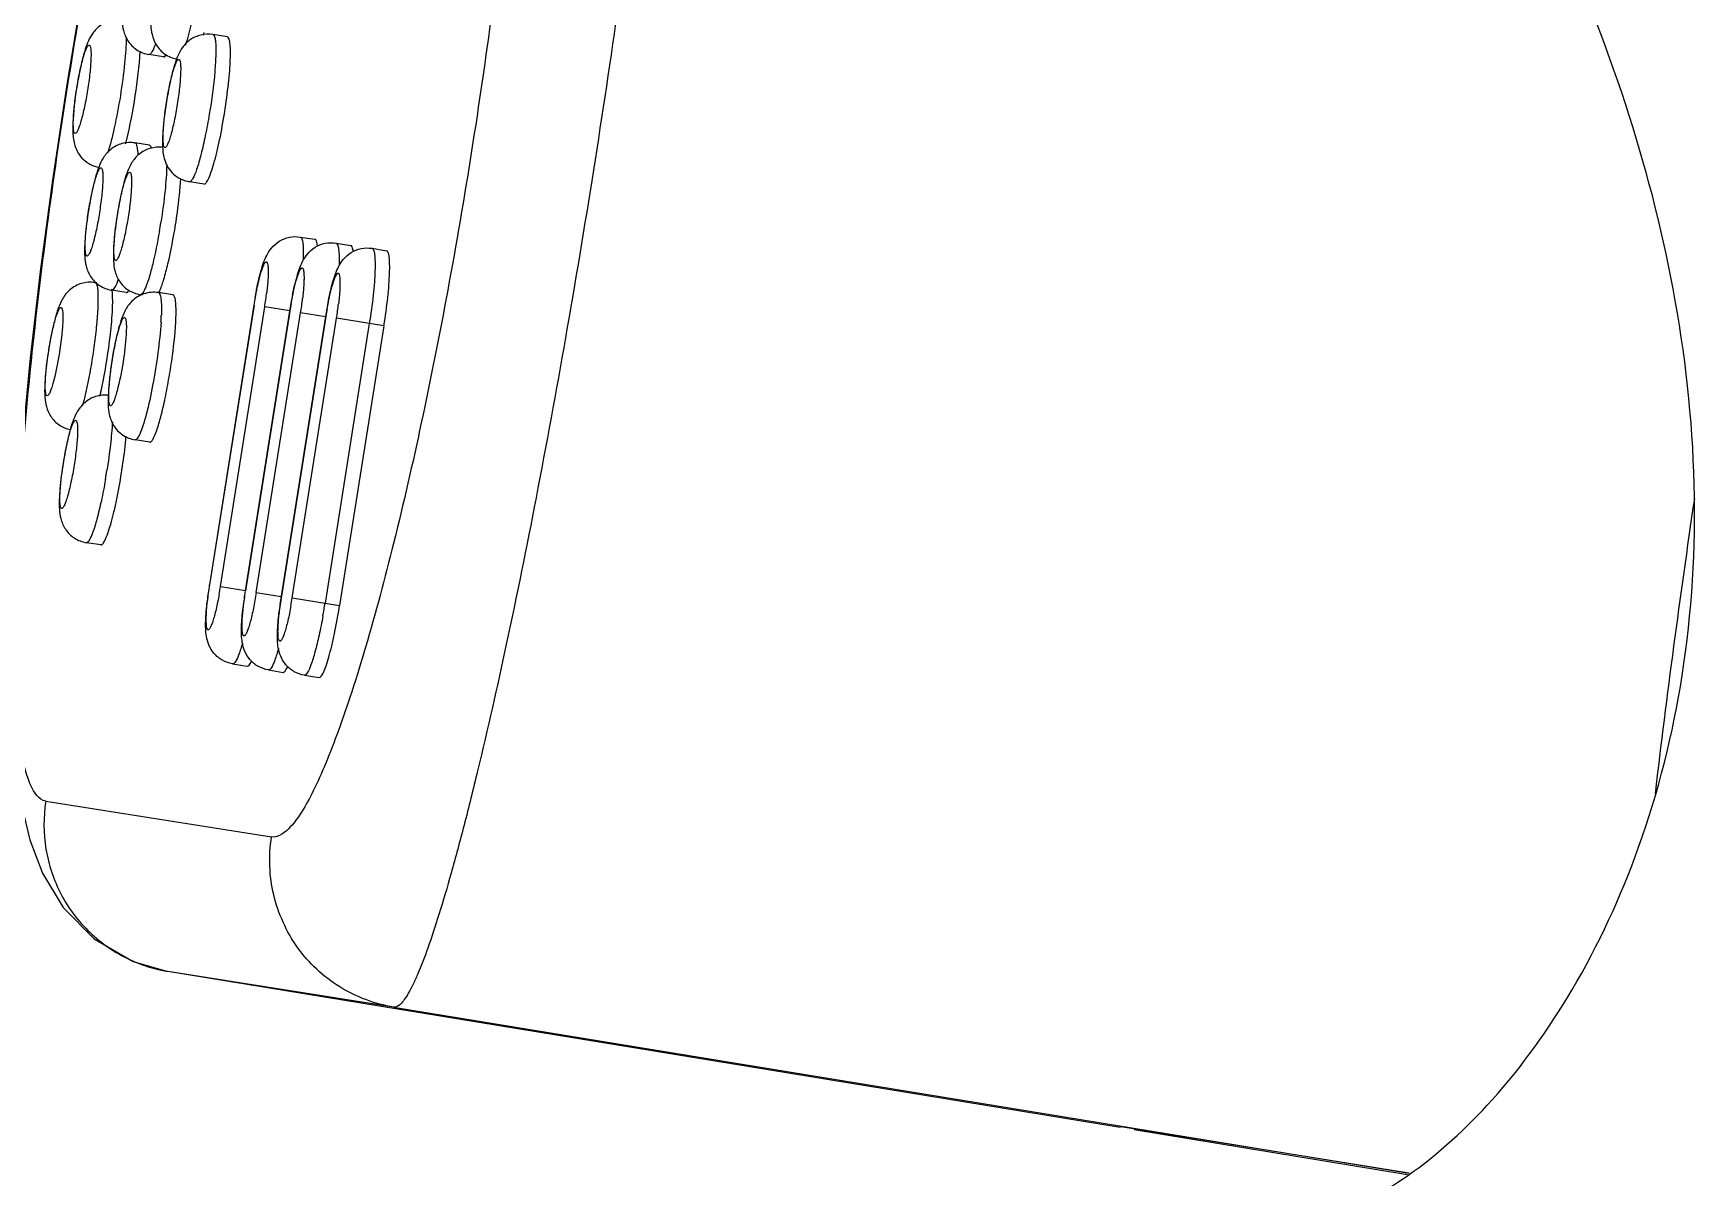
# Model space of a CAD drawing. Extents: x 0 to 1462, y 0 to 1072.
# Drawn here: x 746.49 to 757.64, y 805.24 to 812.92 of the extents above; entities that cross this region are included whole.
import ezdxf

# ---------------------------------------------------------------- set-up
doc = ezdxf.new("R2010")
doc.units = 0
doc.header["$LTSCALE"] = 10
doc.header["$MEASUREMENT"] = 0
doc.layers.get('0').update_dxf_attribs({"linetype": 'CONTINUOUS'})

msp = doc.modelspace()

# ---------------------------------------------------------------- linework, layer by layer
at = {"color": 7, "linetype": 'Continuous'}
for p, q in [((747.796, 812.897), (747.698, 812.913)), ((747.368, 812.762), (747.27, 812.778)), ((747.274, 812.17), (747.176, 812.185)), ((747.64, 811.909), (747.542, 811.925)), ((748.285, 811.554), (748.383, 811.539)), ((748.525, 811.513), (748.623, 811.498)), ((748.766, 811.478), (748.864, 811.462)), ((746.921, 811.246), (746.908, 811.248)), ((747.117, 811.182), (747.019, 811.198)), ((747.226, 811.165), (747.212, 811.167)), ((747.431, 811.165), (747.333, 811.181)), ((747.973, 811.097), (747.676, 809.221)), ((748.213, 811.056), (747.916, 809.18)), ((748.455, 811.021), (748.157, 809.144)), ((748.846, 810.959), (748.549, 809.082)), ((747.275, 810.177), (747.177, 810.193)), ((746.948, 809.488), (746.85, 809.503)), ((747.831, 808.69), (747.929, 808.674)), ((748.072, 808.649), (748.17, 808.633)), ((748.313, 808.614), (748.411, 808.598)), ((753.785, 805.58), (747.397, 806.627)), ((748.911, 806.387), (755.723, 805.273)), ((753.859, 805.572), (753.786, 805.583)), ((755.721, 805.272), (753.859, 805.572)), ((753.878, 805.567), (755.711, 805.264))]:
    msp.add_line(p, q, dxfattribs=at)
at = {"color": 9, "linetype": 'Continuous'}
for p, q in [((747.975, 811.097), (747.677, 809.22)), ((747.975, 811.097), (747.973, 811.097)), ((747.75, 809.209), (748.047, 811.086)), ((748.215, 811.056), (747.918, 809.18)), ((747.99, 809.168), (748.287, 811.045)), ((748.214, 811.059), (748.047, 811.086)), ((748.456, 811.021), (748.159, 809.144)), ((748.215, 811.056), (748.213, 811.056)), ((748.231, 809.133), (748.528, 811.009)), ((748.454, 811.018), (748.287, 811.045)), ((748.456, 811.021), (748.455, 811.021)), ((748.846, 810.959), (748.528, 811.009)), ((748.748, 810.974), (748.451, 809.098)), ((747.676, 809.221), (747.677, 809.22)), ((747.75, 809.209), (747.917, 809.183)), ((747.916, 809.18), (747.918, 809.18)), ((747.99, 809.168), (748.157, 809.142)), ((748.157, 809.144), (748.159, 809.144)), ((748.231, 809.133), (748.549, 809.082)), ((746.578, 807.769), (748.092, 807.529)), ((748.911, 806.387), (747.397, 806.627))]:
    msp.add_line(p, q, dxfattribs=at)
at = {"color": 7, "linetype": 'Continuous'}
msp.add_lwpolyline([(746.82, 813.185), (746.716, 812.561), (746.623, 811.935), (746.541, 811.323), (746.474, 810.741), (746.422, 810.199), (746.384, 809.708), (746.36, 809.268), (746.349, 808.878), (746.349, 808.536), (746.36, 808.236), (746.382, 807.971), (746.418, 807.733), (746.471, 807.509), (746.556, 807.285), (746.695, 807.056), (746.902, 806.845), (747.164, 806.693), (747.396, 806.627)], dxfattribs=at)
for centre, radius, start, end in [((745.648, 813.427), 2.055, 345.3849, 345.8769), ((745.118, 812.701), 2.062, 345.3647, 345.9407), ((750.386, 810.719), 2.442, 168.5694, 169.8588), ((750.567, 810.686), 2.626, 169.8457, 171.0013), ((750.807, 810.646), 2.626, 169.8457, 171.0013), ((750.626, 810.679), 2.442, 168.5694, 169.8588), ((750.867, 810.643), 2.442, 168.5694, 169.8588), ((751.048, 810.61), 2.626, 169.8457, 171.0013), ((744.205, 811.116), 2.808, 347.0372, 347.471), ((750.146, 808.828), 2.501, 170.9581, 173.5977), ((750.386, 808.787), 2.501, 170.9581, 173.5977), ((750.628, 808.751), 2.501, 170.9581, 173.5977)]:
    msp.add_arc(centre, radius, start, end, dxfattribs=at)
at = {"color": 9, "linetype": 'Continuous'}
for centre, radius, start, end in [((743.328, 812.288), 4.072, 350.1359, 351.0016), ((750.369, 810.718), 2.425, 169.7686, 171.0047), ((745.753, 811.45), 2.322, 350.9631, 353.3728), ((750.61, 810.677), 2.425, 169.7686, 171.0047), ((745.994, 811.409), 2.322, 350.9631, 353.3728), ((746.235, 811.374), 2.322, 350.9631, 353.3728), ((745.647, 811.091), 1.707, 356.3668, 357.9263), ((750.851, 810.642), 2.425, 169.7686, 171.0047), ((742.966, 810.625), 4.072, 350.1359, 351.0016), ((827.132, 799.518), 70.253, 171.58672, 173.21398), ((745.355, 809.588), 2.425, 349.7686, 351.0047), ((745.595, 809.547), 2.425, 349.7686, 351.0047), ((745.836, 809.512), 2.425, 349.7686, 351.0047), ((744.46, 809.73), 4.041, 349.7686, 351.0047), ((747.558, 807.605), 0.991, 245.0162, 260.6527)]:
    msp.add_arc(centre, radius, start, end, dxfattribs=at)
for points, knots in [([(750.712, 817.756), (750.728, 817.753), (750.749, 817.726), (750.765, 817.683), (750.778, 817.633), (750.789, 817.57), (750.801, 817.461), (750.809, 817.293), (750.81, 817.054), (750.801, 816.768), (750.784, 816.435), (750.747, 815.909), (750.677, 815.163), (750.564, 814.181), (750.421, 813.113), (750.254, 812.002), (750.069, 810.893), (749.875, 809.833), (749.679, 808.864), (749.515, 808.133), (749.388, 807.621), (749.302, 807.3), (749.221, 807.024), (749.147, 806.798), (749.087, 806.64), (749.042, 806.54), (749.012, 806.484), (748.985, 806.44), (748.956, 806.404), (748.927, 806.385), (748.911, 806.387)], [0, 0, 0, 0, 0.004251, 0.007645, 0.012054, 0.017521, 0.024063, 0.040385, 0.060972, 0.0857, 0.114394, 0.146835, 0.22181, 0.307943, 0.401941, 0.500013, 0.598084, 0.692079, 0.778207, 0.853174, 0.885612, 0.914304, 0.939031, 0.959616, 0.975938, 0.982481, 0.987948, 0.992356, 0.99575, 1, 1, 1, 1]), ([(746.578, 807.769), (746.53, 807.777), (746.486, 807.848), (746.455, 807.929), (746.429, 808.021), (746.404, 808.161), (746.382, 808.36), (746.37, 808.598), (746.366, 808.874), (746.373, 809.31), (746.406, 809.931), (746.48, 810.748), (746.586, 811.637), (746.72, 812.562), (746.878, 813.483), (747.052, 814.361), (747.235, 815.16), (747.394, 815.761), (747.522, 816.178), (747.611, 816.439), (747.697, 816.661), (747.779, 816.844), (747.846, 816.97), (747.9, 817.049), (747.954, 817.117), (748.018, 817.17), (748.066, 817.163)], [0, 0, 0, 0, 0.014914, 0.020739, 0.027525, 0.044083, 0.064676, 0.089237, 0.117641, 0.149725, 0.223904, 0.309248, 0.402565, 0.500025, 0.597476, 0.690789, 0.77612, 0.850289, 0.882369, 0.910767, 0.935326, 0.95592, 0.972476, 0.979262, 0.985086, 1, 1, 1, 1]), ([(749.58, 816.923), (749.628, 816.915), (749.672, 816.844), (749.703, 816.763), (749.729, 816.671), (749.754, 816.531), (749.776, 816.332), (749.788, 816.094), (749.792, 815.818), (749.785, 815.382), (749.752, 814.761), (749.678, 813.945), (749.572, 813.055), (749.438, 812.131), (749.28, 811.209), (749.106, 810.331), (748.923, 809.532), (748.764, 808.932), (748.636, 808.514), (748.546, 808.253), (748.461, 808.031), (748.379, 807.848), (748.312, 807.722), (748.258, 807.643), (748.204, 807.576), (748.14, 807.522), (748.092, 807.529)], [0, 0, 0, 0, 0.014914, 0.020739, 0.027525, 0.044083, 0.064676, 0.089237, 0.117641, 0.149725, 0.223904, 0.309248, 0.402565, 0.500025, 0.597476, 0.690789, 0.77612, 0.850289, 0.882369, 0.910767, 0.935326, 0.95592, 0.972476, 0.979262, 0.985086, 1, 1, 1, 1]), ([(747.59, 813.171), (747.58, 813.109), (747.558, 812.998), (747.53, 812.888), (747.514, 812.841)], [0, 0, 0, 0, 0.557797, 1, 1, 1, 1]), ([(747.117, 812.897), (747.117, 812.838), (747.107, 812.706), (747.08, 812.502), (747.042, 812.3), (747.011, 812.172), (746.993, 812.116)], [0, 0, 0, 0, 0.223057, 0.501252, 0.77878, 1, 1, 1, 1]), ([(747.698, 812.913), (747.7, 812.912), (747.703, 812.911), (747.704, 812.908), (747.705, 812.908)], [0, 0, 0, 0, 0.706652, 1, 1, 1, 1]), ([(747.705, 812.908), (747.708, 812.903), (747.713, 812.888), (747.715, 812.874), (747.716, 812.865)], [0, 0, 0, 0, 0.389737, 1, 1, 1, 1]), ([(746.775, 812.249), (746.772, 812.249), (746.767, 812.259), (746.764, 812.277), (746.762, 812.305), (746.763, 812.36), (746.77, 812.443), (746.785, 812.551), (746.804, 812.658), (746.824, 812.74), (746.839, 812.792), (746.85, 812.818), (746.858, 812.834), (746.866, 812.842), (746.869, 812.841)], [0, 0, 0, 0, 0.014976, 0.045013, 0.091456, 0.153034, 0.312468, 0.49998, 0.687493, 0.846944, 0.90853, 0.954983, 0.985023, 1, 1, 1, 1]), ([(746.869, 812.841), (746.872, 812.841), (746.877, 812.831), (746.88, 812.814), (746.882, 812.785), (746.88, 812.731), (746.874, 812.647), (746.859, 812.539), (746.839, 812.432), (746.82, 812.351), (746.804, 812.299), (746.794, 812.272), (746.786, 812.256), (746.778, 812.248), (746.775, 812.249)], [0, 0, 0, 0, 0.014976, 0.045013, 0.091456, 0.153034, 0.312468, 0.49998, 0.687493, 0.846944, 0.90853, 0.954983, 0.985023, 1, 1, 1, 1]), ([(747.315, 812.852), (747.308, 812.833), (747.298, 812.808), (747.282, 812.783), (747.273, 812.777), (747.27, 812.778)], [0, 0, 0, 0, 0.690729, 0.886774, 1, 1, 1, 1]), ([(747.716, 812.865), (747.719, 812.837), (747.719, 812.77), (747.709, 812.608), (747.684, 812.425), (747.65, 812.239), (747.622, 812.115), (747.597, 812.027), (747.578, 811.973), (747.568, 811.953), (747.563, 811.944)], [0, 0, 0, 0, 0.088801, 0.212703, 0.52054, 0.677203, 0.817015, 0.927676, 0.969026, 1, 1, 1, 1]), ([(747.377, 812.154), (747.374, 812.154), (747.368, 812.164), (747.366, 812.181), (747.364, 812.21), (747.365, 812.264), (747.372, 812.348), (747.387, 812.456), (747.406, 812.563), (747.425, 812.644), (747.441, 812.696), (747.452, 812.723), (747.46, 812.739), (747.468, 812.747), (747.471, 812.746)], [0, 0, 0, 0, 0.014976, 0.045013, 0.091456, 0.153034, 0.312468, 0.49998, 0.687493, 0.846944, 0.90853, 0.954983, 0.985023, 1, 1, 1, 1]), ([(747.471, 812.746), (747.474, 812.746), (747.479, 812.736), (747.482, 812.718), (747.483, 812.69), (747.482, 812.635), (747.475, 812.552), (747.461, 812.444), (747.441, 812.337), (747.422, 812.255), (747.406, 812.203), (747.396, 812.177), (747.388, 812.161), (747.38, 812.153), (747.377, 812.154)], [0, 0, 0, 0, 0.014976, 0.045013, 0.091456, 0.153034, 0.312468, 0.49998, 0.687493, 0.846944, 0.90853, 0.954983, 0.985023, 1, 1, 1, 1]), ([(747.176, 812.185), (747.179, 812.185), (747.186, 812.177), (747.193, 812.149), (747.195, 812.122), (747.196, 812.102)], [0, 0, 0, 0, 0.11356, 0.309699, 1, 1, 1, 1]), ([(746.865, 811.728), (746.871, 811.766), (746.881, 811.821), (746.897, 811.89), (746.908, 811.934), (746.919, 811.969), (746.928, 811.993), (746.935, 812.007), (746.94, 812.015), (746.949, 812.022), (746.955, 812.012), (746.957, 812.004), (746.96, 811.988), (746.961, 811.963), (746.96, 811.925), (746.958, 811.88), (746.951, 811.81), (746.943, 811.755), (746.938, 811.717)], [0, 0, 0, 0, 0.18752, 0.272377, 0.346928, 0.40851, 0.454926, 0.472035, 0.485036, 0.499998, 0.514956, 0.527953, 0.545057, 0.59147, 0.65305, 0.727605, 0.812471, 1, 1, 1, 1]), ([(747.058, 811.698), (747.064, 811.736), (747.074, 811.79), (747.089, 811.86), (747.101, 811.903), (747.112, 811.939), (747.121, 811.963), (747.128, 811.977), (747.133, 811.984), (747.141, 811.991), (747.148, 811.982), (747.15, 811.973), (747.152, 811.958), (747.153, 811.932), (747.153, 811.895), (747.15, 811.85), (747.144, 811.779), (747.136, 811.724), (747.13, 811.686)], [0, 0, 0, 0, 0.18752, 0.272377, 0.346928, 0.40851, 0.454926, 0.472035, 0.485036, 0.499998, 0.514956, 0.527953, 0.545057, 0.59147, 0.65305, 0.727605, 0.812471, 1, 1, 1, 1]), ([(747.389, 812.039), (747.388, 811.981), (747.378, 811.851), (747.361, 811.723), (747.35, 811.652)], [0, 0, 0, 0, 0.44685, 1, 1, 1, 1]), ([(747.563, 811.944), (747.56, 811.939), (747.555, 811.931), (747.545, 811.924), (747.542, 811.925)], [0, 0, 0, 0, 0.639745, 1, 1, 1, 1]), ([(746.938, 811.717), (746.932, 811.679), (746.922, 811.624), (746.906, 811.555), (746.895, 811.512), (746.884, 811.476), (746.875, 811.452), (746.867, 811.438), (746.863, 811.431), (746.854, 811.423), (746.848, 811.433), (746.846, 811.441), (746.843, 811.457), (746.842, 811.482), (746.842, 811.52), (746.845, 811.565), (746.852, 811.635), (746.859, 811.691), (746.865, 811.728)], [0, 0, 0, 0, 0.18752, 0.272377, 0.346928, 0.40851, 0.454926, 0.472035, 0.485036, 0.499998, 0.514956, 0.527953, 0.545057, 0.59147, 0.65305, 0.727605, 0.812471, 1, 1, 1, 1]), ([(747.13, 811.686), (747.124, 811.649), (747.114, 811.594), (747.099, 811.525), (747.087, 811.481), (747.076, 811.445), (747.067, 811.422), (747.06, 811.407), (747.055, 811.4), (747.047, 811.393), (747.04, 811.402), (747.038, 811.411), (747.036, 811.427), (747.035, 811.452), (747.035, 811.489), (747.038, 811.534), (747.044, 811.605), (747.052, 811.66), (747.058, 811.698)], [0, 0, 0, 0, 0.18752, 0.272377, 0.346928, 0.40851, 0.454926, 0.472035, 0.485036, 0.499998, 0.514956, 0.527953, 0.545057, 0.59147, 0.65305, 0.727605, 0.812471, 1, 1, 1, 1]), ([(747.34, 811.591), (747.327, 811.517), (747.307, 811.414), (747.274, 811.29), (747.257, 811.239), (747.248, 811.218)], [0, 0, 0, 0, 0.584364, 0.820154, 1, 1, 1, 1]), ([(748.285, 811.554), (748.29, 811.553), (748.296, 811.543), (748.3, 811.528), (748.304, 811.501), (748.306, 811.458), (748.305, 811.42), (748.304, 811.398)], [0, 0, 0, 0, 0.097182, 0.182021, 0.293856, 0.597532, 1, 1, 1, 1]), ([(748.525, 811.513), (748.53, 811.512), (748.536, 811.502), (748.54, 811.488), (748.544, 811.462), (748.546, 811.419), (748.546, 811.382), (748.545, 811.361)], [0, 0, 0, 0, 0.097721, 0.182562, 0.294288, 0.597652, 1, 1, 1, 1]), ([(748.766, 811.478), (748.771, 811.477), (748.777, 811.467), (748.781, 811.453), (748.785, 811.427), (748.787, 811.384), (748.786, 811.322), (748.782, 811.247), (748.771, 811.129), (748.758, 811.037), (748.748, 810.974)], [0, 0, 0, 0, 0.029946, 0.05592, 0.090118, 0.182974, 0.306143, 0.455304, 0.624981, 1, 1, 1, 1]), ([(747.983, 811.149), (747.989, 811.179), (748, 811.235), (748.016, 811.3), (748.03, 811.342), (748.038, 811.364), (748.045, 811.377), (748.051, 811.384), (748.054, 811.387), (748.058, 811.388), (748.061, 811.386), (748.063, 811.382), (748.066, 811.373), (748.069, 811.358), (748.07, 811.334), (748.07, 811.303), (748.068, 811.267), (748.065, 811.226), (748.062, 811.197), (748.06, 811.182)], [0, 0, 0, 0, 0.200414, 0.367743, 0.433386, 0.484829, 0.521002, 0.533439, 0.542493, 0.549275, 0.556205, 0.565562, 0.578357, 0.615349, 0.667512, 0.7339, 0.812815, 0.902275, 1, 1, 1, 1]), ([(748.224, 811.108), (748.229, 811.138), (748.24, 811.194), (748.256, 811.259), (748.27, 811.301), (748.278, 811.323), (748.285, 811.337), (748.291, 811.344), (748.294, 811.346), (748.298, 811.347), (748.301, 811.345), (748.304, 811.341), (748.307, 811.333), (748.309, 811.317), (748.31, 811.293), (748.31, 811.262), (748.308, 811.226), (748.305, 811.185), (748.302, 811.156), (748.3, 811.141)], [0, 0, 0, 0, 0.200414, 0.367743, 0.433386, 0.484829, 0.521002, 0.533439, 0.542493, 0.549275, 0.556205, 0.565562, 0.578357, 0.615349, 0.667512, 0.7339, 0.812815, 0.902275, 1, 1, 1, 1]), ([(746.908, 811.248), (746.911, 811.247), (746.918, 811.24), (746.926, 811.211), (746.929, 811.153), (746.927, 811.061), (746.917, 810.944), (746.901, 810.812), (746.873, 810.636), (746.846, 810.505), (746.824, 810.423)], [0, 0, 0, 0, 0.011998, 0.032735, 0.105779, 0.218118, 0.361436, 0.524453, 0.694174, 1, 1, 1, 1]), ([(747.064, 811.272), (747.058, 811.252), (747.048, 811.227), (747.032, 811.203), (747.023, 811.197), (747.019, 811.198)], [0, 0, 0, 0, 0.690729, 0.886774, 1, 1, 1, 1]), ([(747.248, 811.218), (747.246, 811.214), (747.241, 811.2), (747.234, 811.187), (747.228, 811.179)], [0, 0, 0, 0, 0.302387, 1, 1, 1, 1]), ([(748.465, 811.072), (748.47, 811.103), (748.481, 811.158), (748.498, 811.223), (748.511, 811.265), (748.52, 811.287), (748.527, 811.301), (748.532, 811.308), (748.536, 811.311), (748.539, 811.312), (748.542, 811.31), (748.545, 811.306), (748.548, 811.297), (748.55, 811.281), (748.551, 811.257), (748.551, 811.227), (748.55, 811.191), (748.546, 811.15), (748.543, 811.121), (748.542, 811.106)], [0, 0, 0, 0, 0.200414, 0.367743, 0.433386, 0.484829, 0.521002, 0.533439, 0.542493, 0.549275, 0.556205, 0.565562, 0.578357, 0.615349, 0.667512, 0.7339, 0.812815, 0.902275, 1, 1, 1, 1]), ([(747.228, 811.179), (747.227, 811.177), (747.223, 811.172), (747.216, 811.167), (747.212, 811.167)], [0, 0, 0, 0, 0.34658, 1, 1, 1, 1]), ([(747.333, 811.181), (747.338, 811.18), (747.344, 811.17), (747.348, 811.155), (747.352, 811.129), (747.354, 811.087), (747.354, 811.05), (747.353, 811.029)], [0, 0, 0, 0, 0.097755, 0.182585, 0.294313, 0.598027, 1, 1, 1, 1]), ([(746.626, 810.572), (746.622, 810.56), (746.616, 810.538), (746.607, 810.515), (746.6, 810.501), (746.595, 810.493), (746.586, 810.486), (746.58, 810.496), (746.578, 810.504), (746.575, 810.52), (746.574, 810.545), (746.575, 810.582), (746.577, 810.627), (746.582, 810.679), (746.589, 810.734), (746.6, 810.81), (746.616, 810.898), (746.632, 810.967), (746.641, 810.999)], [0, 0, 0, 0, 0.061478, 0.108018, 0.125122, 0.138102, 0.153058, 0.168024, 0.181004, 0.198121, 0.244529, 0.306119, 0.380694, 0.465555, 0.557492, 0.653054, 0.840538, 1, 1, 1, 1]), ([(746.641, 810.999), (746.644, 811.01), (746.65, 811.029), (746.66, 811.054), (746.667, 811.07), (746.673, 811.078), (746.677, 811.081), (746.681, 811.082), (746.684, 811.079), (746.687, 811.075), (746.69, 811.065), (746.692, 811.047), (746.693, 811.031), (746.693, 811.022)], [0, 0, 0, 0, 0.218199, 0.389998, 0.510065, 0.550772, 0.579847, 0.601197, 0.623605, 0.654866, 0.698139, 0.823616, 1, 1, 1, 1]), ([(746.693, 811.022), (746.693, 811.017), (746.693, 810.993), (746.691, 810.97), (746.69, 810.952)], [0, 0, 0, 0, 0.219702, 1, 1, 1, 1]), ([(747, 810.512), (747.002, 810.545), (747.008, 810.615), (747.02, 810.705), (747.032, 810.781), (747.043, 810.835), (747.054, 810.885), (747.066, 810.929), (747.077, 810.965), (747.086, 810.988), (747.093, 811.002), (747.098, 811.01), (747.106, 811.017), (747.113, 811.007), (747.115, 810.999), (747.117, 810.983), (747.119, 810.958), (747.118, 810.936), (747.118, 810.923)], [0, 0, 0, 0, 0.159453, 0.346915, 0.442471, 0.534407, 0.619273, 0.693853, 0.755448, 0.801864, 0.818984, 0.831966, 0.846939, 0.861894, 0.874874, 0.891978, 0.938521, 1, 1, 1, 1]), ([(747.351, 810.983), (747.346, 810.915), (747.331, 810.773), (747.298, 810.566), (747.263, 810.402), (747.232, 810.293), (747.216, 810.25), (747.208, 810.232)], [0, 0, 0, 0, 0.266063, 0.558968, 0.820692, 0.923244, 1, 1, 1, 1]), ([(746.69, 810.952), (746.685, 810.885), (746.668, 810.758), (746.643, 810.632), (746.626, 810.572)], [0, 0, 0, 0, 0.515279, 1, 1, 1, 1]), ([(747.118, 810.923), (747.116, 810.861), (747.101, 810.734), (747.078, 810.608), (747.062, 810.544)], [0, 0, 0, 0, 0.484075, 1, 1, 1, 1]), ([(747.062, 810.544), (747.058, 810.529), (747.051, 810.502), (747.041, 810.471), (747.034, 810.451), (747.028, 810.439), (747.024, 810.43), (747.019, 810.425), (747.015, 810.421), (747.01, 810.422), (747.007, 810.426), (747.003, 810.436), (747, 810.457), (747, 810.474), (747, 810.485)], [0, 0, 0, 0, 0.228139, 0.413899, 0.488639, 0.55053, 0.59923, 0.634877, 0.659072, 0.677325, 0.700233, 0.734229, 0.841142, 1, 1, 1, 1]), ([(747, 810.485), (747, 810.487), (747, 810.496), (747, 810.505), (747, 810.512)], [0, 0, 0, 0, 0.236047, 1, 1, 1, 1]), ([(746.696, 810.034), (746.702, 810.072), (746.712, 810.127), (746.727, 810.196), (746.738, 810.239), (746.749, 810.275), (746.758, 810.299), (746.766, 810.313), (746.77, 810.32), (746.779, 810.327), (746.785, 810.318), (746.787, 810.309), (746.79, 810.294), (746.791, 810.268), (746.791, 810.231), (746.788, 810.186), (746.781, 810.116), (746.774, 810.06), (746.768, 810.023)], [0, 0, 0, 0, 0.18752, 0.272377, 0.346928, 0.40851, 0.454926, 0.472035, 0.485036, 0.499998, 0.514956, 0.527953, 0.545057, 0.59147, 0.65305, 0.727605, 0.812471, 1, 1, 1, 1]), ([(747.025, 810.314), (747.022, 810.263), (747.012, 810.154), (746.997, 810.045), (746.988, 809.988)], [0, 0, 0, 0, 0.466625, 1, 1, 1, 1]), ([(747.208, 810.232), (747.205, 810.224), (747.198, 810.211), (747.189, 810.199), (747.185, 810.195)], [0, 0, 0, 0, 0.610861, 1, 1, 1, 1]), ([(747.185, 810.195), (747.184, 810.195), (747.182, 810.193), (747.179, 810.193), (747.177, 810.193)], [0, 0, 0, 0, 0.291637, 1, 1, 1, 1]), ([(746.768, 810.023), (746.762, 809.985), (746.752, 809.93), (746.736, 809.861), (746.725, 809.817), (746.714, 809.782), (746.705, 809.758), (746.698, 809.744), (746.693, 809.736), (746.684, 809.729), (746.678, 809.739), (746.676, 809.747), (746.673, 809.763), (746.672, 809.788), (746.673, 809.825), (746.676, 809.871), (746.682, 809.941), (746.69, 809.996), (746.696, 810.034)], [0, 0, 0, 0, 0.18752, 0.272377, 0.346928, 0.40851, 0.454926, 0.472035, 0.485036, 0.499998, 0.514956, 0.527953, 0.545057, 0.59147, 0.65305, 0.727605, 0.812471, 1, 1, 1, 1]), ([(746.978, 809.927), (746.97, 809.879), (746.953, 809.791), (746.924, 809.671), (746.9, 809.588), (746.88, 809.54), (746.871, 809.522), (746.866, 809.515)], [0, 0, 0, 0, 0.338179, 0.633534, 0.860206, 0.941656, 1, 1, 1, 1]), ([(746.866, 809.515), (746.865, 809.513), (746.861, 809.508), (746.854, 809.503), (746.85, 809.503)], [0, 0, 0, 0, 0.34658, 1, 1, 1, 1]), ([(747.741, 809.157), (747.738, 809.14), (747.731, 809.106), (747.721, 809.058), (747.71, 809.015), (747.699, 808.978), (747.69, 808.953), (747.683, 808.938), (747.679, 808.929), (747.675, 808.923), (747.671, 808.919), (747.667, 808.918), (747.663, 808.92), (747.66, 808.925), (747.657, 808.935), (747.655, 808.954), (747.654, 808.984), (747.655, 809.038), (747.662, 809.118), (747.672, 809.185), (747.677, 809.22)], [0, 0, 0, 0, 0.095444, 0.184775, 0.264611, 0.332424, 0.386124, 0.407178, 0.424196, 0.437225, 0.446529, 0.453075, 0.459451, 0.468371, 0.480963, 0.518139, 0.571003, 0.638131, 0.806075, 1, 1, 1, 1]), ([(747.981, 809.117), (747.978, 809.099), (747.971, 809.065), (747.961, 809.017), (747.95, 808.974), (747.94, 808.938), (747.931, 808.912), (747.924, 808.897), (747.919, 808.888), (747.915, 808.882), (747.911, 808.878), (747.907, 808.877), (747.903, 808.879), (747.901, 808.884), (747.897, 808.894), (747.895, 808.914), (747.894, 808.943), (747.896, 808.997), (747.903, 809.077), (747.912, 809.144), (747.918, 809.18)], [0, 0, 0, 0, 0.095444, 0.184775, 0.264611, 0.332424, 0.386124, 0.407178, 0.424196, 0.437225, 0.446529, 0.453075, 0.459451, 0.468371, 0.480963, 0.518139, 0.571003, 0.638131, 0.806075, 1, 1, 1, 1]), ([(748.222, 809.081), (748.219, 809.064), (748.213, 809.03), (748.202, 808.981), (748.191, 808.938), (748.181, 808.902), (748.172, 808.877), (748.165, 808.861), (748.16, 808.853), (748.156, 808.847), (748.152, 808.843), (748.148, 808.842), (748.144, 808.844), (748.142, 808.849), (748.138, 808.859), (748.136, 808.878), (748.135, 808.908), (748.137, 808.961), (748.144, 809.041), (748.153, 809.108), (748.159, 809.144)], [0, 0, 0, 0, 0.095444, 0.184775, 0.264611, 0.332424, 0.386124, 0.407178, 0.424196, 0.437225, 0.446529, 0.453075, 0.459451, 0.468371, 0.480963, 0.518139, 0.571003, 0.638131, 0.806075, 1, 1, 1, 1]), ([(748.437, 809.012), (748.429, 808.968), (748.413, 808.887), (748.386, 808.778), (748.361, 808.693), (748.343, 808.647), (748.332, 808.63)], [0, 0, 0, 0, 0.333435, 0.624808, 0.852305, 1, 1, 1, 1]), ([(747.897, 808.83), (747.89, 808.804), (747.877, 808.762), (747.86, 808.721), (747.851, 808.706)], [0, 0, 0, 0, 0.602296, 1, 1, 1, 1]), ([(748.139, 808.793), (748.131, 808.767), (748.118, 808.723), (748.101, 808.681), (748.091, 808.665)], [0, 0, 0, 0, 0.603462, 1, 1, 1, 1]), ([(747.851, 808.706), (747.848, 808.702), (747.843, 808.694), (747.834, 808.689), (747.831, 808.69)], [0, 0, 0, 0, 0.630965, 1, 1, 1, 1]), ([(748.091, 808.665), (748.088, 808.661), (748.084, 808.653), (748.075, 808.648), (748.072, 808.649)], [0, 0, 0, 0, 0.630965, 1, 1, 1, 1]), ([(748.332, 808.63), (748.329, 808.625), (748.325, 808.618), (748.316, 808.613), (748.313, 808.614)], [0, 0, 0, 0, 0.630965, 1, 1, 1, 1]), ([(746.578, 807.769), (746.561, 807.663), (746.562, 807.445), (746.666, 807.135), (746.862, 806.875), (747.042, 806.752), (747.139, 806.707)], [0, 0, 0, 0, 0.250713, 0.500985, 0.750766, 1, 1, 1, 1]), ([(748.911, 806.387), (748.784, 806.408), (748.535, 806.501), (748.246, 806.773), (748.082, 807.135), (748.072, 807.401), (748.092, 807.529)], [0, 0, 0, 0, 0.249134, 0.498727, 0.749075, 1, 1, 1, 1])]:
    msp.add_open_spline(points, degree=3, knots=knots, dxfattribs=at)
at = {"color": 7, "linetype": 'Continuous'}
for points, knots in [([(754.632, 804.933), (754.804, 804.907), (755.198, 804.953), (755.766, 805.259), (756.333, 805.783), (756.865, 806.528), (757.309, 807.489), (757.596, 808.638), (757.671, 809.907), (757.478, 811.624), (756.814, 813.592), (755.843, 815.29), (755.004, 816.389), (754.416, 817.015), (753.87, 817.458), (753.484, 817.644), (753.307, 817.673)], [0, 0, 0, 0, 0.033418, 0.073382, 0.122172, 0.180463, 0.248166, 0.324319, 0.406492, 0.491054, 0.654856, 0.801182, 0.864834, 0.920182, 0.96556, 1, 1, 1, 1]), ([(747.114, 813.309), (747.105, 813.253), (747.095, 813.172), (747.088, 813.07), (747.088, 813.003), (747.097, 812.935), (747.126, 812.865), (747.186, 812.804), (747.241, 812.783), (747.27, 812.778)], [0, 0, 0, 0, 0.274965, 0.39311, 0.49603, 0.598419, 0.722723, 0.860042, 1, 1, 1, 1]), ([(747.307, 813.278), (747.298, 813.223), (747.288, 813.143), (747.281, 813.041), (747.281, 812.975), (747.289, 812.908), (747.316, 812.838), (747.374, 812.776), (747.428, 812.754), (747.456, 812.749)], [0, 0, 0, 0, 0.275431, 0.394049, 0.497406, 0.599366, 0.722777, 0.85994, 1, 1, 1, 1]), ([(747.016, 813.005), (746.991, 812.999), (746.943, 812.977), (746.879, 812.912), (746.855, 812.852), (746.843, 812.814)], [0, 0, 0, 0, 0.292146, 0.564415, 1, 1, 1, 1]), ([(747.618, 812.909), (747.593, 812.903), (747.545, 812.882), (747.481, 812.817), (747.457, 812.756), (747.445, 812.719)], [0, 0, 0, 0, 0.292146, 0.564415, 1, 1, 1, 1]), ([(747.64, 811.909), (747.645, 811.909), (747.653, 811.917), (747.661, 811.929), (747.673, 811.952), (747.688, 811.992), (747.707, 812.051), (747.726, 812.124), (747.752, 812.239), (747.779, 812.393), (747.8, 812.549), (747.812, 812.666), (747.816, 812.741), (747.817, 812.803), (747.815, 812.846), (747.811, 812.872), (747.807, 812.886), (747.801, 812.896), (747.796, 812.897)], [0, 0, 0, 0, 0.014974, 0.027958, 0.045072, 0.091495, 0.153076, 0.227652, 0.312505, 0.499984, 0.687464, 0.772322, 0.846905, 0.908495, 0.954924, 0.972041, 0.985026, 1, 1, 1, 1]), ([(746.843, 812.814), (746.832, 812.781), (746.813, 812.706), (746.782, 812.549), (746.765, 812.426), (746.761, 812.343)], [0, 0, 0, 0, 0.220846, 0.48171, 1, 1, 1, 1]), ([(747.119, 812.2), (747.144, 812.3), (747.181, 812.499), (747.206, 812.7), (747.212, 812.801)], [0, 0, 0, 0, 0.504069, 1, 1, 1, 1]), ([(747.368, 812.762), (747.369, 812.762), (747.376, 812.763), (747.381, 812.77), (747.384, 812.774)], [0, 0, 0, 0, 0.178967, 1, 1, 1, 1]), ([(747.445, 812.719), (747.434, 812.686), (747.415, 812.611), (747.384, 812.454), (747.367, 812.33), (747.363, 812.248)], [0, 0, 0, 0, 0.220846, 0.48171, 1, 1, 1, 1]), ([(746.761, 812.343), (746.759, 812.313), (746.757, 812.254), (746.769, 812.158), (746.824, 812.065), (746.896, 812.028), (746.934, 812.021)], [0, 0, 0, 0, 0.223095, 0.439822, 0.711202, 1, 1, 1, 1]), ([(747.363, 812.248), (747.361, 812.217), (747.359, 812.158), (747.371, 812.06), (747.429, 811.966), (747.503, 811.931), (747.542, 811.925)], [0, 0, 0, 0, 0.222468, 0.439689, 0.71166, 1, 1, 1, 1]), ([(747.176, 812.185), (747.147, 812.19), (747.088, 812.187), (747.012, 812.147), (746.962, 812.089), (746.934, 812.027), (746.913, 811.964), (746.888, 811.864), (746.873, 811.785), (746.864, 811.729)], [0, 0, 0, 0, 0.140033, 0.277434, 0.401672, 0.504301, 0.607006, 0.725113, 1, 1, 1, 1]), ([(747.362, 812.156), (747.334, 812.159), (747.275, 812.154), (747.202, 812.114), (747.153, 812.056), (747.125, 811.994), (747.105, 811.931), (747.08, 811.833), (747.065, 811.754), (747.056, 811.698)], [0, 0, 0, 0, 0.140141, 0.277364, 0.400626, 0.502846, 0.60602, 0.724622, 1, 1, 1, 1]), ([(747.285, 812.155), (747.284, 812.157), (747.282, 812.163), (747.278, 812.169), (747.274, 812.17)], [0, 0, 0, 0, 0.340437, 1, 1, 1, 1]), ([(747.448, 811.636), (747.453, 811.664), (747.468, 811.767), (747.479, 811.871), (747.484, 811.947)], [0, 0, 0, 0, 0.26822, 1, 1, 1, 1]), ([(746.864, 811.729), (746.855, 811.673), (746.845, 811.592), (746.838, 811.49), (746.838, 811.423), (746.846, 811.355), (746.876, 811.284), (746.935, 811.224), (746.991, 811.202), (747.019, 811.198)], [0, 0, 0, 0, 0.274965, 0.39311, 0.49603, 0.598419, 0.722723, 0.860042, 1, 1, 1, 1]), ([(747.056, 811.698), (747.048, 811.642), (747.037, 811.561), (747.031, 811.459), (747.031, 811.392), (747.039, 811.325), (747.068, 811.254), (747.128, 811.193), (747.183, 811.172), (747.212, 811.167)], [0, 0, 0, 0, 0.274965, 0.39311, 0.49603, 0.598419, 0.722723, 0.860042, 1, 1, 1, 1]), ([(747.344, 811.196), (747.354, 811.22), (747.373, 811.279), (747.411, 811.425), (747.434, 811.548), (747.448, 811.636)], [0, 0, 0, 0, 0.174193, 0.411364, 1, 1, 1, 1]), ([(747.992, 811.203), (748.001, 811.246), (748.014, 811.306), (748.038, 811.382), (748.059, 811.433), (748.092, 811.484), (748.143, 811.529), (748.211, 811.557), (748.261, 811.558), (748.285, 811.554)], [0, 0, 0, 0, 0.254947, 0.361982, 0.463655, 0.579619, 0.714538, 0.856421, 1, 1, 1, 1]), ([(748.4, 811.495), (748.399, 811.506), (748.397, 811.521), (748.388, 811.538), (748.383, 811.539)], [0, 0, 0, 0, 0.669508, 1, 1, 1, 1]), ([(748.232, 811.163), (748.241, 811.205), (748.255, 811.266), (748.279, 811.341), (748.3, 811.392), (748.332, 811.444), (748.383, 811.489), (748.451, 811.516), (748.501, 811.517), (748.525, 811.513)], [0, 0, 0, 0, 0.254947, 0.361982, 0.463655, 0.579619, 0.714538, 0.856421, 1, 1, 1, 1]), ([(748.474, 811.127), (748.482, 811.17), (748.496, 811.23), (748.52, 811.306), (748.541, 811.357), (748.573, 811.408), (748.624, 811.453), (748.692, 811.481), (748.742, 811.482), (748.766, 811.478)], [0, 0, 0, 0, 0.254947, 0.361982, 0.463655, 0.579619, 0.714538, 0.856421, 1, 1, 1, 1]), ([(748.64, 811.459), (748.639, 811.468), (748.637, 811.482), (748.628, 811.497), (748.623, 811.498)], [0, 0, 0, 0, 0.664154, 1, 1, 1, 1]), ([(748.846, 810.959), (748.856, 811.022), (748.869, 811.114), (748.88, 811.231), (748.884, 811.306), (748.885, 811.369), (748.883, 811.411), (748.879, 811.437), (748.875, 811.451), (748.869, 811.462), (748.864, 811.462)], [0, 0, 0, 0, 0.375041, 0.544722, 0.693846, 0.817019, 0.909855, 0.944074, 0.970034, 1, 1, 1, 1]), ([(746.908, 811.248), (746.878, 811.253), (746.816, 811.249), (746.739, 811.206), (746.69, 811.145), (746.671, 811.1), (746.664, 811.08)], [0, 0, 0, 0, 0.280006, 0.554114, 0.797964, 1, 1, 1, 1]), ([(747.025, 811.173), (747.025, 811.176), (747.024, 811.186), (747.022, 811.196), (747.021, 811.203)], [0, 0, 0, 0, 0.279921, 1, 1, 1, 1]), ([(746.946, 810.507), (746.96, 810.568), (746.983, 810.692), (747.01, 810.874), (747.025, 811.035), (747.028, 811.133), (747.025, 811.173)], [0, 0, 0, 0, 0.278363, 0.565274, 0.818181, 1, 1, 1, 1]), ([(747.333, 811.181), (747.301, 811.186), (747.234, 811.18), (747.154, 811.13), (747.107, 811.061), (747.089, 811.014), (747.082, 810.992)], [0, 0, 0, 0, 0.284136, 0.560355, 0.796991, 1, 1, 1, 1]), ([(747.117, 811.182), (747.119, 811.182), (747.126, 811.183), (747.131, 811.189), (747.134, 811.194)], [0, 0, 0, 0, 0.178967, 1, 1, 1, 1]), ([(747.335, 811.178), (747.336, 811.179), (747.339, 811.185), (747.341, 811.191), (747.344, 811.196)], [0, 0, 0, 0, 0.22924, 1, 1, 1, 1]), ([(747.451, 811.014), (747.452, 811.035), (747.452, 811.071), (747.45, 811.114), (747.446, 811.14), (747.442, 811.154), (747.436, 811.164), (747.431, 811.165)], [0, 0, 0, 0, 0.401971, 0.705808, 0.817521, 0.902325, 1, 1, 1, 1]), ([(746.645, 811.023), (746.643, 811.014), (746.633, 810.978), (746.624, 810.942), (746.618, 810.914)], [0, 0, 0, 0, 0.229584, 1, 1, 1, 1]), ([(746.664, 811.08), (746.662, 811.076), (746.655, 811.057), (746.649, 811.037), (746.645, 811.023)], [0, 0, 0, 0, 0.241265, 1, 1, 1, 1]), ([(747.082, 810.992), (747.078, 810.98), (747.062, 810.927), (747.049, 810.872), (747.041, 810.83)], [0, 0, 0, 0, 0.221868, 1, 1, 1, 1]), ([(747.275, 810.177), (747.278, 810.177), (747.288, 810.183), (747.304, 810.209), (747.327, 810.266), (747.353, 810.359), (747.381, 810.479), (747.406, 810.615), (747.434, 810.794), (747.448, 810.928), (747.451, 811.014)], [0, 0, 0, 0, 0.012083, 0.03331, 0.108241, 0.223223, 0.369146, 0.533811, 0.703279, 1, 1, 1, 1]), ([(746.618, 810.914), (746.607, 810.861), (746.589, 810.756), (746.577, 810.651), (746.573, 810.6)], [0, 0, 0, 0, 0.512466, 1, 1, 1, 1]), ([(747.041, 810.83), (747.037, 810.811), (747.022, 810.734), (747.011, 810.657), (747.005, 810.599)], [0, 0, 0, 0, 0.248226, 1, 1, 1, 1]), ([(746.573, 810.6), (746.573, 810.589), (746.57, 810.548), (746.57, 810.506), (746.572, 810.477)], [0, 0, 0, 0, 0.274046, 1, 1, 1, 1]), ([(747.005, 810.599), (747.004, 810.589), (747, 810.553), (746.998, 810.516), (746.997, 810.488)], [0, 0, 0, 0, 0.268099, 1, 1, 1, 1]), ([(746.572, 810.477), (746.574, 810.457), (746.58, 810.412), (746.609, 810.346), (746.665, 810.289), (746.716, 810.267), (746.743, 810.262)], [0, 0, 0, 0, 0.205136, 0.452828, 0.723862, 1, 1, 1, 1]), ([(746.997, 810.492), (746.968, 810.495), (746.91, 810.49), (746.838, 810.448), (746.79, 810.39), (746.763, 810.329), (746.743, 810.267), (746.718, 810.168), (746.703, 810.09), (746.694, 810.034)], [0, 0, 0, 0, 0.140196, 0.277313, 0.40004, 0.50206, 0.605492, 0.724358, 1, 1, 1, 1]), ([(746.997, 810.488), (746.996, 810.483), (746.996, 810.463), (746.996, 810.442), (746.997, 810.427)], [0, 0, 0, 0, 0.258659, 1, 1, 1, 1]), ([(746.997, 810.427), (746.997, 810.406), (747.002, 810.358), (747.03, 810.284), (747.09, 810.22), (747.147, 810.198), (747.177, 810.193)], [0, 0, 0, 0, 0.202098, 0.446208, 0.720152, 1, 1, 1, 1]), ([(747.086, 809.972), (747.089, 809.993), (747.102, 810.075), (747.112, 810.157), (747.117, 810.218)], [0, 0, 0, 0, 0.260178, 1, 1, 1, 1]), ([(746.694, 810.034), (746.685, 809.978), (746.675, 809.898), (746.668, 809.795), (746.668, 809.729), (746.677, 809.661), (746.706, 809.59), (746.766, 809.529), (746.821, 809.508), (746.85, 809.503)], [0, 0, 0, 0, 0.274965, 0.39311, 0.49603, 0.598419, 0.722723, 0.860042, 1, 1, 1, 1]), ([(746.948, 809.488), (746.953, 809.487), (746.961, 809.495), (746.969, 809.507), (746.981, 809.531), (746.996, 809.57), (747.015, 809.63), (747.034, 809.703), (747.06, 809.818), (747.076, 809.909), (747.086, 809.972)], [0, 0, 0, 0, 0.029952, 0.055903, 0.090117, 0.182937, 0.30611, 0.455239, 0.624936, 1, 1, 1, 1]), ([(747.831, 808.69), (747.807, 808.694), (747.761, 808.71), (747.705, 808.756), (747.67, 808.814), (747.654, 808.872), (747.65, 808.926), (747.65, 809.004), (747.656, 809.064), (747.66, 809.106)], [0, 0, 0, 0, 0.143881, 0.286232, 0.421924, 0.538647, 0.640891, 0.747117, 1, 1, 1, 1]), ([(748.411, 808.598), (748.416, 808.597), (748.424, 808.605), (748.432, 808.617), (748.445, 808.641), (748.46, 808.681), (748.478, 808.74), (748.497, 808.813), (748.523, 808.928), (748.539, 809.019), (748.549, 809.082)], [0, 0, 0, 0, 0.029947, 0.055913, 0.090138, 0.182977, 0.306162, 0.455295, 0.624973, 1, 1, 1, 1]), ([(748.072, 808.649), (748.048, 808.653), (748.001, 808.669), (747.945, 808.715), (747.91, 808.773), (747.895, 808.831), (747.89, 808.886), (747.891, 808.963), (747.896, 809.023), (747.901, 809.066)], [0, 0, 0, 0, 0.143881, 0.286232, 0.421924, 0.538647, 0.640891, 0.747117, 1, 1, 1, 1]), ([(748.313, 808.614), (748.289, 808.617), (748.242, 808.634), (748.186, 808.68), (748.152, 808.737), (748.136, 808.795), (748.131, 808.85), (748.132, 808.928), (748.137, 808.988), (748.142, 809.03)], [0, 0, 0, 0, 0.143881, 0.286232, 0.421924, 0.538647, 0.640891, 0.747117, 1, 1, 1, 1]), ([(747.929, 808.674), (747.934, 808.673), (747.948, 808.686), (747.954, 808.699), (747.958, 808.708)], [0, 0, 0, 0, 0.333217, 1, 1, 1, 1]), ([(748.17, 808.633), (748.175, 808.633), (748.189, 808.647), (748.196, 808.661), (748.2, 808.671)], [0, 0, 0, 0, 0.3282, 1, 1, 1, 1])]:
    msp.add_open_spline(points, degree=3, knots=knots, dxfattribs=at)
msp.add_open_spline([(747.698, 812.913), (747.672, 812.917), (747.644, 812.916), (747.618, 812.909)], degree=3, dxfattribs=at)

doc.saveas('drawing.dxf')
